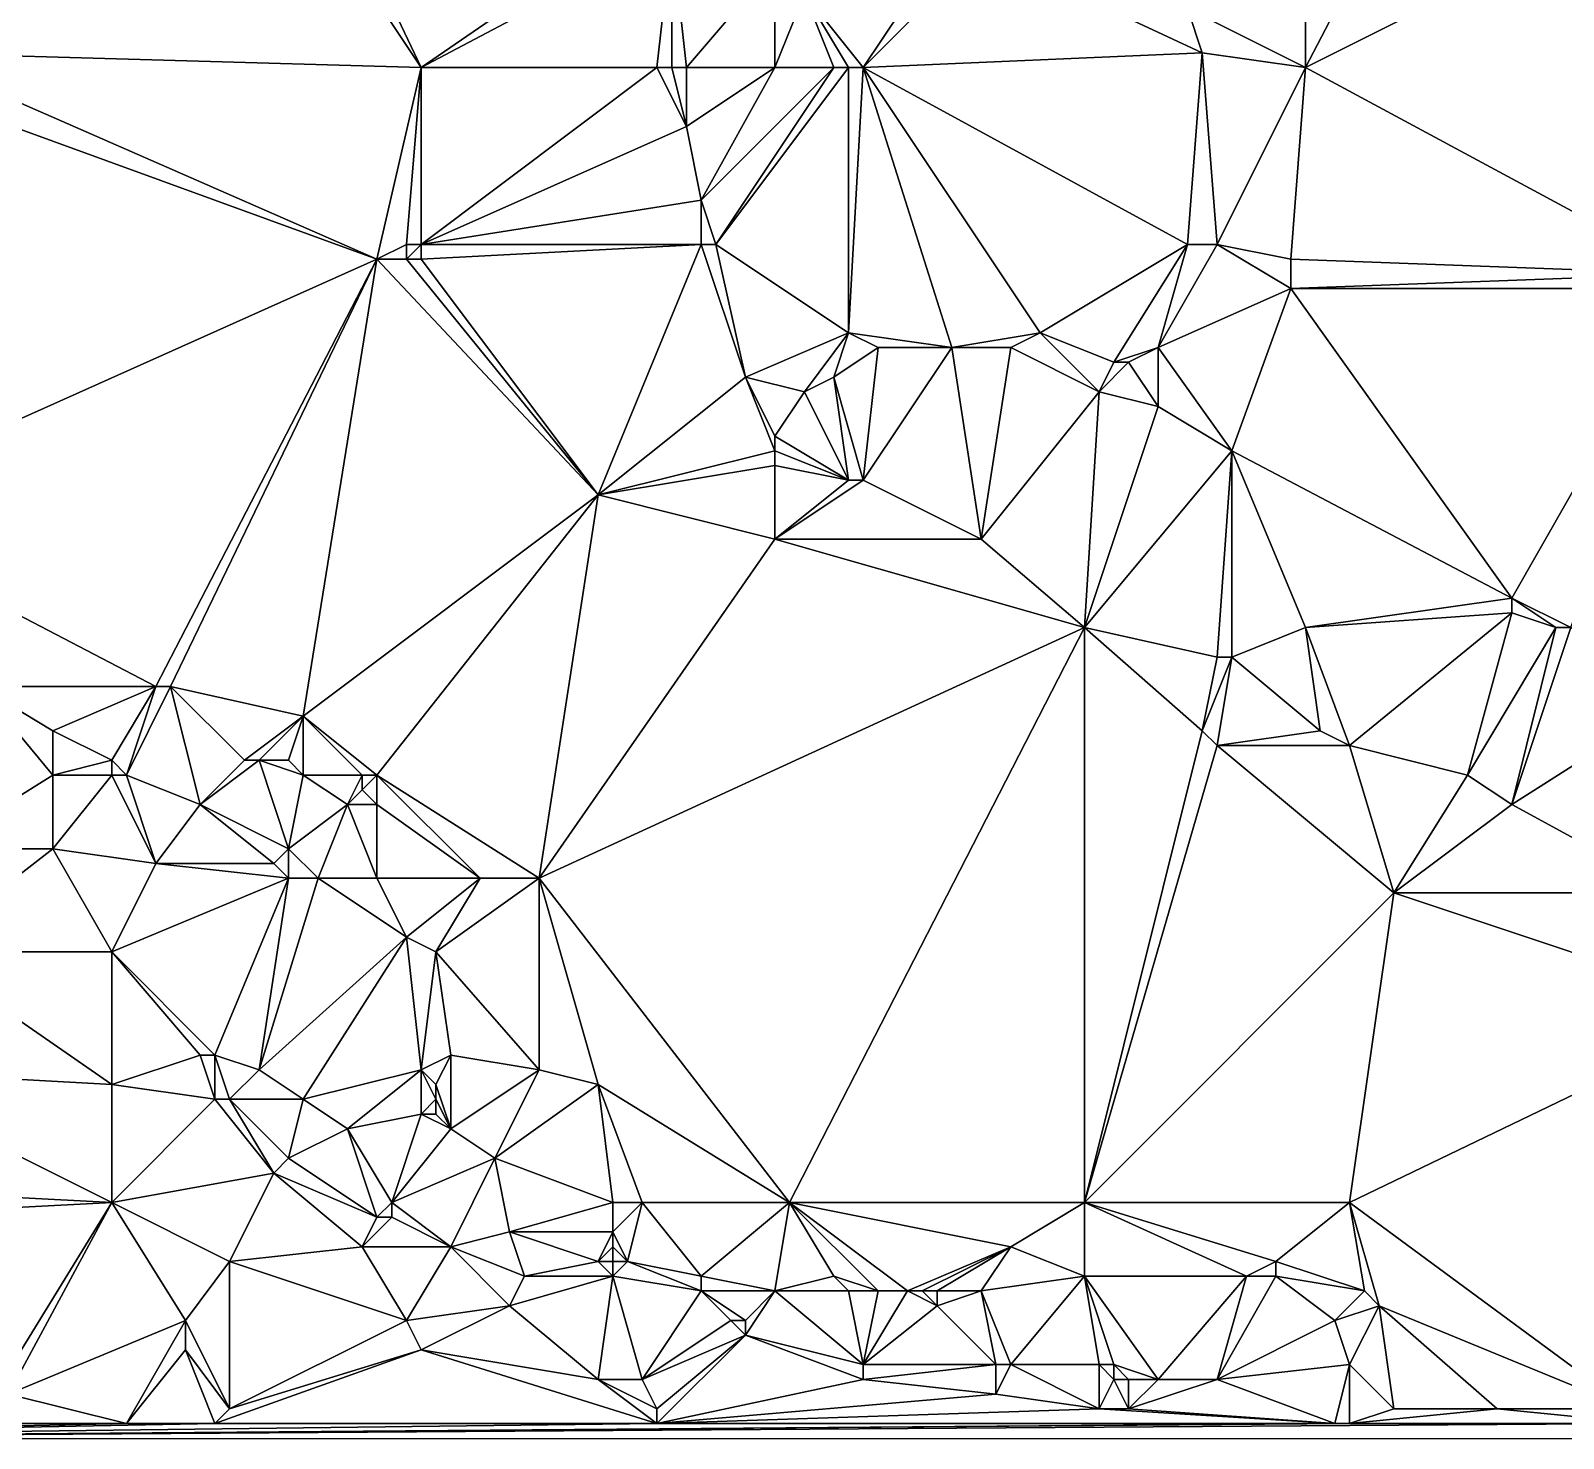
# Model space of a CAD drawing. Extents: x 2679276 to 2679656, y 1246784 to 1247152.
# Drawn here: x 2679402 to 2679454, y 1246784.2 to 1246832 of the extents above; entities that cross this region are included whole.
import ezdxf

# ---------------------------------------------------------------- set-up
doc = ezdxf.new("R2010")
doc.units = 0

msp = doc.modelspace()

# ---------------------------------------------------------------- linework, layer by layer
for points in [[(2679445.25, 1246840.75, 464.756), (2679445.25, 1246830.75, 467.109), (2679451.25, 1246842.25, 463.744)], [(2679445.25, 1246830.75, 467.109), (2679459.25, 1246837.75, 463.468), (2679451.25, 1246842.25, 463.744)], [(2679409.25, 1246839.75, 474.22), (2679415.25, 1246830.75, 475.995), (2679410.25, 1246841.25, 473.749)], [(2679415.25, 1246830.75, 475.995), (2679423.25, 1246836.25, 473.359), (2679410.25, 1246841.25, 473.749)], [(2679445.25, 1246840.75, 464.756), (2679441.25, 1246832.75, 467.611), (2679445.25, 1246830.75, 467.109)], [(2679415.25, 1246830.75, 475.995), (2679409.25, 1246839.75, 474.22), (2679397.75, 1246831.25, 477.407)], [(2679397.75, 1246835.25, 476.728), (2679397.75, 1246831.25, 477.407), (2679409.25, 1246839.75, 474.22)], [(2679459.25, 1246837.75, 463.468), (2679445.25, 1246830.75, 467.109), (2679458.25, 1246823.75, 467.324)], [(2679423.25, 1246836.25, 473.359), (2679415.25, 1246830.75, 475.995), (2679423.75, 1246835.25, 473.533)], [(2679423.25, 1246830.75, 474.686), (2679423.75, 1246835.25, 473.533), (2679415.25, 1246830.75, 475.995)], [(2679423.25, 1246830.75, 474.686), (2679423.75, 1246830.75, 474.561), (2679423.75, 1246835.25, 473.533)], [(2679424.25, 1246830.75, 474.433), (2679427.25, 1246834.25, 472.848), (2679423.75, 1246835.25, 473.533)], [(2679423.75, 1246830.75, 474.561), (2679424.25, 1246830.75, 474.433), (2679423.75, 1246835.25, 473.533)], [(2679430.25, 1246830.75, 472.295), (2679434.25, 1246834.75, 470.169), (2679432.25, 1246833.75, 471.104)], [(2679441.75, 1246831.25, 467.699), (2679434.25, 1246834.75, 470.169), (2679430.25, 1246830.75, 472.295)], [(2679441.25, 1246832.75, 467.611), (2679434.25, 1246834.75, 470.169), (2679441.75, 1246831.25, 467.699)], [(2679424.25, 1246830.75, 474.433), (2679427.25, 1246830.75, 473.535), (2679427.25, 1246834.25, 472.848)], [(2679427.25, 1246830.75, 473.535), (2679428.25, 1246833.25, 472.684), (2679427.25, 1246834.25, 472.848)], [(2679430.25, 1246830.75, 472.295), (2679432.25, 1246833.75, 471.104), (2679428.25, 1246833.25, 472.684)], [(2679429.25, 1246830.75, 472.736), (2679428.25, 1246833.25, 472.684), (2679427.25, 1246830.75, 473.535)], [(2679429.25, 1246830.75, 472.736), (2679429.75, 1246830.75, 472.515), (2679428.25, 1246833.25, 472.684)], [(2679429.75, 1246830.75, 472.515), (2679430.25, 1246830.75, 472.295), (2679428.25, 1246833.25, 472.684)], [(2679441.75, 1246831.25, 467.699), (2679445.25, 1246830.75, 467.109), (2679441.25, 1246832.75, 467.611)], [(2679397.25, 1246830.25, 477.528), (2679413.75, 1246824.25, 476.606), (2679397.75, 1246831.25, 477.407)], [(2679397.75, 1246831.25, 477.407), (2679413.75, 1246824.25, 476.606), (2679415.25, 1246830.75, 475.995)], [(2679441.25, 1246824.75, 468.952), (2679441.75, 1246831.25, 467.699), (2679430.25, 1246830.75, 472.295)], [(2679441.25, 1246824.75, 468.952), (2679442.25, 1246824.75, 468.786), (2679441.75, 1246831.25, 467.699)], [(2679445.25, 1246830.75, 467.109), (2679441.75, 1246831.25, 467.699), (2679442.25, 1246824.75, 468.786)], [(2679414.75, 1246824.75, 476.568), (2679415.25, 1246830.75, 475.995), (2679413.75, 1246824.25, 476.606)], [(2679415.25, 1246824.75, 476.536), (2679415.25, 1246830.75, 475.995), (2679414.75, 1246824.75, 476.568)], [(2679424.25, 1246828.75, 475.035), (2679423.25, 1246830.75, 474.686), (2679415.25, 1246824.75, 476.536)], [(2679415.25, 1246830.75, 475.995), (2679415.25, 1246824.75, 476.536), (2679423.25, 1246830.75, 474.686)], [(2679424.25, 1246828.75, 475.035), (2679423.75, 1246830.75, 474.561), (2679423.25, 1246830.75, 474.686)], [(2679424.25, 1246828.75, 475.035), (2679424.25, 1246830.75, 474.433), (2679423.75, 1246830.75, 474.561)], [(2679424.25, 1246830.75, 474.433), (2679424.25, 1246828.75, 475.035), (2679427.25, 1246830.75, 473.535)], [(2679424.25, 1246828.75, 475.035), (2679424.75, 1246826.25, 475.463), (2679427.25, 1246830.75, 473.535)], [(2679429.25, 1246830.75, 472.736), (2679427.25, 1246830.75, 473.535), (2679424.75, 1246826.25, 475.463)], [(2679424.75, 1246826.25, 475.463), (2679425.25, 1246824.75, 475.547), (2679429.25, 1246830.75, 472.736)], [(2679429.75, 1246830.75, 472.515), (2679429.25, 1246830.75, 472.736), (2679425.25, 1246824.75, 475.547)], [(2679425.25, 1246824.75, 475.547), (2679429.75, 1246821.75, 473.301), (2679429.75, 1246830.75, 472.515)], [(2679430.25, 1246830.75, 472.295), (2679429.75, 1246821.75, 473.301), (2679433.25, 1246821.25, 471.936)], [(2679429.75, 1246830.75, 472.515), (2679429.75, 1246821.75, 473.301), (2679430.25, 1246830.75, 472.295)], [(2679441.25, 1246824.75, 468.952), (2679430.25, 1246830.75, 472.295), (2679436.25, 1246821.75, 470.738)], [(2679430.25, 1246830.75, 472.295), (2679433.25, 1246821.25, 471.936), (2679436.25, 1246821.75, 470.738)], [(2679444.75, 1246824.25, 468.428), (2679445.25, 1246830.75, 467.109), (2679442.25, 1246824.75, 468.786)], [(2679444.75, 1246824.25, 468.428), (2679458.25, 1246823.75, 467.324), (2679445.25, 1246830.75, 467.109)], [(2679394.75, 1246815.75, 477.331), (2679413.75, 1246824.25, 476.606), (2679397.25, 1246830.25, 477.528)], [(2679424.75, 1246826.25, 475.463), (2679424.25, 1246828.75, 475.035), (2679415.25, 1246824.75, 476.536)], [(2679424.75, 1246824.75, 475.693), (2679424.75, 1246826.25, 475.463), (2679415.25, 1246824.75, 476.536)], [(2679424.75, 1246824.75, 475.693), (2679425.25, 1246824.75, 475.547), (2679424.75, 1246826.25, 475.463)], [(2679413.75, 1246824.25, 476.606), (2679414.75, 1246824.25, 476.576), (2679414.75, 1246824.75, 476.568)], [(2679415.25, 1246824.75, 476.536), (2679414.75, 1246824.25, 476.576), (2679415.25, 1246824.25, 476.547)], [(2679415.25, 1246824.75, 476.536), (2679414.75, 1246824.75, 476.568), (2679414.75, 1246824.25, 476.576)], [(2679415.25, 1246824.75, 476.536), (2679415.25, 1246824.25, 476.547), (2679424.75, 1246824.75, 475.693)], [(2679421.25, 1246816.25, 475.737), (2679424.75, 1246824.75, 475.693), (2679415.25, 1246824.25, 476.547)], [(2679421.25, 1246816.25, 475.737), (2679426.25, 1246820.25, 474.915), (2679424.75, 1246824.75, 475.693)], [(2679425.25, 1246824.75, 475.547), (2679424.75, 1246824.75, 475.693), (2679426.25, 1246820.25, 474.915)], [(2679425.25, 1246824.75, 475.547), (2679426.25, 1246820.25, 474.915), (2679429.75, 1246821.75, 473.301)], [(2679438.75, 1246820.75, 470.33), (2679441.25, 1246824.75, 468.952), (2679436.25, 1246821.75, 470.738)], [(2679441.25, 1246824.75, 468.952), (2679438.75, 1246820.75, 470.33), (2679440.25, 1246821.25, 469.87)], [(2679441.25, 1246824.75, 468.952), (2679440.25, 1246821.25, 469.87), (2679442.25, 1246824.75, 468.786)], [(2679440.25, 1246821.25, 469.87), (2679444.75, 1246823.25, 468.635), (2679442.25, 1246824.75, 468.786)], [(2679444.75, 1246824.25, 468.428), (2679442.25, 1246824.75, 468.786), (2679444.75, 1246823.25, 468.635)], [(2679394.75, 1246815.75, 477.331), (2679406.25, 1246809.75, 476.713), (2679413.75, 1246824.25, 476.606)], [(2679406.25, 1246809.75, 476.713), (2679406.75, 1246809.75, 476.616), (2679413.75, 1246824.25, 476.606)], [(2679406.75, 1246809.75, 476.616), (2679411.25, 1246808.75, 476.192), (2679413.75, 1246824.25, 476.606)], [(2679411.25, 1246808.75, 476.192), (2679421.25, 1246816.25, 475.737), (2679413.75, 1246824.25, 476.606)], [(2679413.75, 1246824.25, 476.606), (2679421.25, 1246816.25, 475.737), (2679414.75, 1246824.25, 476.576)], [(2679414.75, 1246824.25, 476.576), (2679421.25, 1246816.25, 475.737), (2679415.25, 1246824.25, 476.547)], [(2679444.75, 1246824.25, 468.428), (2679444.75, 1246823.25, 468.635), (2679458.25, 1246823.75, 467.324)], [(2679440.25, 1246821.25, 469.87), (2679442.75, 1246817.75, 470.542), (2679444.75, 1246823.25, 468.635)], [(2679452.25, 1246812.75, 470.672), (2679444.75, 1246823.25, 468.635), (2679442.75, 1246817.75, 470.542)], [(2679458.25, 1246823.25, 467.457), (2679458.25, 1246823.75, 467.324), (2679444.75, 1246823.25, 468.635)], [(2679444.75, 1246823.25, 468.635), (2679452.25, 1246812.75, 470.672), (2679458.25, 1246823.25, 467.457)], [(2679452.25, 1246812.75, 470.672), (2679454.25, 1246811.75, 470.667), (2679458.25, 1246823.25, 467.457)], [(2679426.25, 1246820.25, 474.915), (2679428.25, 1246819.75, 474.272), (2679429.75, 1246821.75, 473.301)], [(2679429.25, 1246820.25, 473.749), (2679429.75, 1246821.75, 473.301), (2679428.25, 1246819.75, 474.272)], [(2679429.25, 1246820.25, 473.749), (2679430.75, 1246821.25, 472.954), (2679429.75, 1246821.75, 473.301)], [(2679430.75, 1246821.25, 472.954), (2679433.25, 1246821.25, 471.936), (2679429.75, 1246821.75, 473.301)], [(2679435.25, 1246821.25, 471.179), (2679436.25, 1246821.75, 470.738), (2679433.25, 1246821.25, 471.936)], [(2679435.25, 1246821.25, 471.179), (2679438.25, 1246819.75, 470.767), (2679436.25, 1246821.75, 470.738)], [(2679438.75, 1246820.75, 470.33), (2679436.25, 1246821.75, 470.738), (2679438.25, 1246819.75, 470.767)], [(2679430.75, 1246821.25, 472.954), (2679429.25, 1246820.25, 473.749), (2679430.25, 1246816.75, 474.76)], [(2679434.25, 1246814.75, 474.453), (2679433.25, 1246821.25, 471.936), (2679430.25, 1246816.75, 474.76)], [(2679433.25, 1246821.25, 471.936), (2679430.75, 1246821.25, 472.954), (2679430.25, 1246816.75, 474.76)], [(2679435.25, 1246821.25, 471.179), (2679433.25, 1246821.25, 471.936), (2679434.25, 1246814.75, 474.453)], [(2679434.25, 1246814.75, 474.453), (2679438.25, 1246819.75, 470.767), (2679435.25, 1246821.25, 471.179)], [(2679439.25, 1246820.75, 470.214), (2679440.25, 1246821.25, 469.87), (2679438.75, 1246820.75, 470.33)], [(2679439.25, 1246820.75, 470.214), (2679440.25, 1246819.25, 470.463), (2679440.25, 1246821.25, 469.87)], [(2679442.75, 1246817.75, 470.542), (2679440.25, 1246821.25, 469.87), (2679440.25, 1246819.25, 470.463)], [(2679439.25, 1246820.75, 470.214), (2679438.25, 1246819.75, 470.767), (2679440.25, 1246819.25, 470.463)], [(2679438.75, 1246820.75, 470.33), (2679438.25, 1246819.75, 470.767), (2679439.25, 1246820.75, 470.214)], [(2679426.25, 1246820.25, 474.915), (2679421.25, 1246816.25, 475.737), (2679427.25, 1246817.75, 475.178)], [(2679426.25, 1246820.25, 474.915), (2679427.25, 1246818.25, 475.073), (2679428.25, 1246819.75, 474.272)], [(2679426.25, 1246820.25, 474.915), (2679427.25, 1246817.75, 475.178), (2679427.25, 1246818.25, 475.073)], [(2679429.25, 1246820.25, 473.749), (2679428.25, 1246819.75, 474.272), (2679429.75, 1246816.75, 474.883)], [(2679430.25, 1246816.75, 474.76), (2679429.25, 1246820.25, 473.749), (2679429.75, 1246816.75, 474.883)], [(2679427.25, 1246818.25, 475.073), (2679429.75, 1246816.75, 474.883), (2679428.25, 1246819.75, 474.272)], [(2679434.25, 1246814.75, 474.453), (2679437.75, 1246811.75, 474.508), (2679438.25, 1246819.75, 470.767)], [(2679438.25, 1246819.75, 470.767), (2679437.75, 1246811.75, 474.508), (2679440.25, 1246819.25, 470.463)], [(2679442.75, 1246817.75, 470.542), (2679440.25, 1246819.25, 470.463), (2679437.75, 1246811.75, 474.508)], [(2679427.25, 1246817.75, 475.178), (2679429.75, 1246816.75, 474.883), (2679427.25, 1246818.25, 475.073)], [(2679427.25, 1246817.25, 475.258), (2679427.25, 1246817.75, 475.178), (2679421.25, 1246816.25, 475.737)], [(2679427.25, 1246817.25, 475.258), (2679429.75, 1246816.75, 474.883), (2679427.25, 1246817.75, 475.178)], [(2679442.75, 1246817.75, 470.542), (2679437.75, 1246811.75, 474.508), (2679442.25, 1246810.75, 473.897)], [(2679442.25, 1246810.75, 473.897), (2679442.75, 1246810.75, 473.764), (2679442.75, 1246817.75, 470.542)], [(2679452.25, 1246812.75, 470.672), (2679442.75, 1246817.75, 470.542), (2679445.25, 1246811.75, 472.637)], [(2679442.75, 1246817.75, 470.542), (2679442.75, 1246810.75, 473.764), (2679445.25, 1246811.75, 472.637)], [(2679427.25, 1246814.75, 475.341), (2679427.25, 1246817.25, 475.258), (2679421.25, 1246816.25, 475.737)], [(2679427.25, 1246817.25, 475.258), (2679427.25, 1246814.75, 475.341), (2679429.75, 1246816.75, 474.883)], [(2679427.25, 1246814.75, 475.341), (2679430.25, 1246816.75, 474.76), (2679429.75, 1246816.75, 474.883)], [(2679434.25, 1246814.75, 474.453), (2679430.25, 1246816.75, 474.76), (2679427.25, 1246814.75, 475.341)], [(2679421.25, 1246816.25, 475.737), (2679411.25, 1246808.75, 476.192), (2679413.75, 1246806.75, 476.06)], [(2679421.25, 1246816.25, 475.737), (2679413.75, 1246806.75, 476.06), (2679419.25, 1246803.25, 475.627)], [(2679421.25, 1246816.25, 475.737), (2679419.25, 1246803.25, 475.627), (2679427.25, 1246814.75, 475.341)], [(2679394.75, 1246815.75, 477.331), (2679400.25, 1246809.75, 479.336), (2679406.25, 1246809.75, 476.713)], [(2679419.25, 1246803.25, 475.627), (2679437.75, 1246811.75, 474.508), (2679427.25, 1246814.75, 475.341)], [(2679434.25, 1246814.75, 474.453), (2679427.25, 1246814.75, 475.341), (2679437.75, 1246811.75, 474.508)], [(2679452.25, 1246812.75, 470.672), (2679445.25, 1246811.75, 472.637), (2679452.25, 1246812.25, 470.82)], [(2679454.25, 1246811.75, 470.667), (2679452.25, 1246812.75, 470.672), (2679453.75, 1246811.75, 470.737)], [(2679452.25, 1246812.25, 470.82), (2679453.75, 1246811.75, 470.737), (2679452.25, 1246812.75, 470.672)], [(2679452.25, 1246812.25, 470.82), (2679445.25, 1246811.75, 472.637), (2679446.75, 1246807.75, 473.913)], [(2679452.25, 1246812.25, 470.82), (2679446.75, 1246807.75, 473.913), (2679450.75, 1246806.75, 473.478)], [(2679452.25, 1246812.25, 470.82), (2679450.75, 1246806.75, 473.478), (2679453.75, 1246811.75, 470.737)], [(2679437.75, 1246811.75, 474.508), (2679419.25, 1246803.25, 475.627), (2679427.75, 1246792.25, 475.204)], [(2679427.75, 1246792.25, 475.204), (2679437.75, 1246792.25, 474.597), (2679437.75, 1246811.75, 474.508)], [(2679442.25, 1246810.75, 473.897), (2679437.75, 1246811.75, 474.508), (2679441.75, 1246808.25, 474.324)], [(2679437.75, 1246811.75, 474.508), (2679437.75, 1246792.25, 474.597), (2679441.75, 1246808.25, 474.324)], [(2679442.75, 1246810.75, 473.764), (2679445.75, 1246808.25, 473.966), (2679445.25, 1246811.75, 472.637)], [(2679445.75, 1246808.25, 473.966), (2679446.75, 1246807.75, 473.913), (2679445.25, 1246811.75, 472.637)], [(2679452.25, 1246805.75, 473.437), (2679453.75, 1246811.75, 470.737), (2679450.75, 1246806.75, 473.478)], [(2679453.75, 1246811.75, 470.737), (2679452.25, 1246805.75, 473.437), (2679454.25, 1246811.75, 470.667)], [(2679454.25, 1246811.75, 470.667), (2679452.25, 1246805.75, 473.437), (2679457.75, 1246809.25, 470.801)], [(2679442.25, 1246810.75, 473.897), (2679441.75, 1246808.25, 474.324), (2679442.75, 1246810.75, 473.764)], [(2679442.25, 1246807.75, 474.279), (2679442.75, 1246810.75, 473.764), (2679441.75, 1246808.25, 474.324)], [(2679445.75, 1246808.25, 473.966), (2679442.75, 1246810.75, 473.764), (2679442.25, 1246807.75, 474.279)], [(2679398.75, 1246804.25, 481.356), (2679402.75, 1246806.75, 479.921), (2679400.25, 1246809.75, 479.336)], [(2679402.75, 1246808.25, 479.554), (2679400.25, 1246809.75, 479.336), (2679402.75, 1246806.75, 479.921)], [(2679402.75, 1246808.25, 479.554), (2679406.25, 1246809.75, 476.713), (2679400.25, 1246809.75, 479.336)], [(2679406.25, 1246809.75, 476.713), (2679402.75, 1246808.25, 479.554), (2679404.75, 1246807.25, 479.273)], [(2679406.25, 1246809.75, 476.713), (2679404.75, 1246807.25, 479.273), (2679405.25, 1246806.75, 479.434)], [(2679405.25, 1246806.75, 479.434), (2679407.75, 1246805.75, 478.993), (2679406.75, 1246809.75, 476.616)], [(2679406.75, 1246809.75, 476.616), (2679406.25, 1246809.75, 476.713), (2679405.25, 1246806.75, 479.434)], [(2679406.75, 1246809.75, 476.616), (2679407.75, 1246805.75, 478.993), (2679409.25, 1246807.25, 476.947)], [(2679406.75, 1246809.75, 476.616), (2679409.25, 1246807.25, 476.947), (2679411.25, 1246808.75, 476.192)], [(2679457.75, 1246802.75, 473.118), (2679457.75, 1246809.25, 470.801), (2679452.25, 1246805.75, 473.437)], [(2679409.75, 1246807.25, 476.756), (2679411.25, 1246808.75, 476.192), (2679409.25, 1246807.25, 476.947)], [(2679411.25, 1246808.75, 476.192), (2679409.75, 1246807.25, 476.756), (2679410.75, 1246807.25, 476.504)], [(2679410.75, 1246807.25, 476.504), (2679411.25, 1246806.75, 476.651), (2679411.25, 1246808.75, 476.192)], [(2679413.25, 1246806.75, 476.132), (2679411.25, 1246808.75, 476.192), (2679411.25, 1246806.75, 476.651)], [(2679413.25, 1246806.75, 476.132), (2679413.75, 1246806.75, 476.06), (2679411.25, 1246808.75, 476.192)], [(2679402.75, 1246808.25, 479.554), (2679402.75, 1246806.75, 479.921), (2679404.75, 1246807.25, 479.273)], [(2679442.25, 1246807.75, 474.279), (2679441.75, 1246808.25, 474.324), (2679437.75, 1246792.25, 474.597)], [(2679445.75, 1246808.25, 473.966), (2679442.25, 1246807.75, 474.279), (2679446.75, 1246807.75, 473.913)], [(2679437.75, 1246792.25, 474.597), (2679448.25, 1246802.75, 473.787), (2679442.25, 1246807.75, 474.279)], [(2679448.25, 1246802.75, 473.787), (2679446.75, 1246807.75, 473.913), (2679442.25, 1246807.75, 474.279)], [(2679446.75, 1246807.75, 473.913), (2679448.25, 1246802.75, 473.787), (2679450.75, 1246806.75, 473.478)], [(2679404.75, 1246806.75, 479.56), (2679404.75, 1246807.25, 479.273), (2679402.75, 1246806.75, 479.921)], [(2679404.75, 1246806.75, 479.56), (2679405.25, 1246806.75, 479.434), (2679404.75, 1246807.25, 479.273)], [(2679407.75, 1246805.75, 478.993), (2679409.75, 1246807.25, 476.756), (2679409.25, 1246807.25, 476.947)], [(2679407.75, 1246805.75, 478.993), (2679410.75, 1246804.25, 478.827), (2679409.75, 1246807.25, 476.756)], [(2679410.75, 1246804.25, 478.827), (2679411.25, 1246806.75, 476.651), (2679409.75, 1246807.25, 476.756)], [(2679410.75, 1246807.25, 476.504), (2679409.75, 1246807.25, 476.756), (2679411.25, 1246806.75, 476.651)], [(2679398.75, 1246804.25, 481.356), (2679402.75, 1246804.25, 480.445), (2679402.75, 1246806.75, 479.921)], [(2679402.75, 1246804.25, 480.445), (2679406.25, 1246803.75, 479.934), (2679404.75, 1246806.75, 479.56)], [(2679402.75, 1246804.25, 480.445), (2679404.75, 1246806.75, 479.56), (2679402.75, 1246806.75, 479.921)], [(2679405.25, 1246806.75, 479.434), (2679404.75, 1246806.75, 479.56), (2679406.25, 1246803.75, 479.934)], [(2679407.75, 1246805.75, 478.993), (2679405.25, 1246806.75, 479.434), (2679406.25, 1246803.75, 479.934)], [(2679410.75, 1246804.25, 478.827), (2679412.75, 1246805.75, 476.559), (2679411.25, 1246806.75, 476.651)], [(2679411.25, 1246806.75, 476.651), (2679412.75, 1246805.75, 476.559), (2679413.25, 1246806.75, 476.132)], [(2679413.25, 1246806.25, 476.21), (2679413.25, 1246806.75, 476.132), (2679412.75, 1246805.75, 476.559)], [(2679413.25, 1246806.25, 476.21), (2679413.75, 1246806.75, 476.06), (2679413.25, 1246806.75, 476.132)], [(2679413.25, 1246806.25, 476.21), (2679413.75, 1246805.75, 476.19), (2679413.75, 1246806.75, 476.06)], [(2679417.25, 1246803.25, 475.874), (2679413.75, 1246806.75, 476.06), (2679413.75, 1246805.75, 476.19)], [(2679417.25, 1246803.25, 475.874), (2679419.25, 1246803.25, 475.627), (2679413.75, 1246806.75, 476.06)], [(2679452.25, 1246805.75, 473.437), (2679450.75, 1246806.75, 473.478), (2679448.25, 1246802.75, 473.787)], [(2679413.25, 1246806.25, 476.21), (2679412.75, 1246805.75, 476.559), (2679413.75, 1246805.75, 476.19)], [(2679407.75, 1246805.75, 478.993), (2679406.25, 1246803.75, 479.934), (2679410.25, 1246803.75, 479.214)], [(2679410.75, 1246804.25, 478.827), (2679407.75, 1246805.75, 478.993), (2679410.25, 1246803.75, 479.214)], [(2679410.75, 1246804.25, 478.827), (2679411.75, 1246803.25, 478.899), (2679412.75, 1246805.75, 476.559)], [(2679411.75, 1246803.25, 478.899), (2679413.75, 1246803.25, 477.555), (2679412.75, 1246805.75, 476.559)], [(2679413.75, 1246805.75, 476.19), (2679412.75, 1246805.75, 476.559), (2679413.75, 1246803.25, 477.555)], [(2679413.75, 1246805.75, 476.19), (2679413.75, 1246803.25, 477.555), (2679417.25, 1246803.25, 475.874)], [(2679448.25, 1246802.75, 473.787), (2679457.75, 1246802.75, 473.118), (2679452.25, 1246805.75, 473.437)], [(2679404.75, 1246800.75, 481.463), (2679402.75, 1246804.25, 480.445), (2679398.25, 1246800.75, 481.748)], [(2679398.75, 1246804.25, 481.356), (2679398.25, 1246800.75, 481.748), (2679402.75, 1246804.25, 480.445)], [(2679402.75, 1246804.25, 480.445), (2679404.75, 1246800.75, 481.463), (2679406.25, 1246803.75, 479.934)], [(2679410.25, 1246803.75, 479.214), (2679410.75, 1246803.25, 479.224), (2679410.75, 1246804.25, 478.827)], [(2679411.75, 1246803.25, 478.899), (2679410.75, 1246804.25, 478.827), (2679410.75, 1246803.25, 479.224)], [(2679404.75, 1246800.75, 481.463), (2679410.75, 1246803.25, 479.224), (2679406.25, 1246803.75, 479.934)], [(2679410.25, 1246803.75, 479.214), (2679406.25, 1246803.75, 479.934), (2679410.75, 1246803.25, 479.224)], [(2679410.75, 1246803.25, 479.224), (2679404.75, 1246800.75, 481.463), (2679408.25, 1246797.25, 481.39)], [(2679409.75, 1246796.75, 481.085), (2679410.75, 1246803.25, 479.224), (2679408.25, 1246797.25, 481.39)], [(2679411.75, 1246803.25, 478.899), (2679409.75, 1246796.75, 481.085), (2679414.75, 1246801.25, 476.888)], [(2679411.75, 1246803.25, 478.899), (2679410.75, 1246803.25, 479.224), (2679409.75, 1246796.75, 481.085)], [(2679411.75, 1246803.25, 478.899), (2679414.75, 1246801.25, 476.888), (2679413.75, 1246803.25, 477.555)], [(2679413.75, 1246803.25, 477.555), (2679414.75, 1246801.25, 476.888), (2679417.25, 1246803.25, 475.874)], [(2679415.75, 1246800.75, 476.402), (2679417.25, 1246803.25, 475.874), (2679414.75, 1246801.25, 476.888)], [(2679415.75, 1246800.75, 476.402), (2679419.25, 1246796.75, 475.981), (2679419.25, 1246803.25, 475.627)], [(2679417.25, 1246803.25, 475.874), (2679415.75, 1246800.75, 476.402), (2679419.25, 1246803.25, 475.627)], [(2679421.25, 1246796.25, 475.66), (2679419.25, 1246803.25, 475.627), (2679419.25, 1246796.75, 475.981)], [(2679421.25, 1246796.25, 475.66), (2679427.75, 1246792.25, 475.204), (2679419.25, 1246803.25, 475.627)], [(2679446.75, 1246792.25, 473.955), (2679448.25, 1246802.75, 473.787), (2679437.75, 1246792.25, 474.597)], [(2679446.75, 1246792.25, 473.955), (2679460.25, 1246798.75, 472.913), (2679448.25, 1246802.75, 473.787)], [(2679457.75, 1246802.75, 473.118), (2679448.25, 1246802.75, 473.787), (2679460.25, 1246798.75, 472.913)], [(2679409.75, 1246796.75, 481.085), (2679411.25, 1246795.75, 480.283), (2679414.75, 1246801.25, 476.888)], [(2679415.25, 1246796.75, 476.99), (2679414.75, 1246801.25, 476.888), (2679411.25, 1246795.75, 480.283)], [(2679415.75, 1246800.75, 476.402), (2679414.75, 1246801.25, 476.888), (2679415.25, 1246796.75, 476.99)], [(2679404.75, 1246796.25, 481.722), (2679398.25, 1246800.75, 481.748), (2679395.75, 1246796.75, 481.879)], [(2679404.75, 1246796.25, 481.722), (2679404.75, 1246800.75, 481.463), (2679398.25, 1246800.75, 481.748)], [(2679407.75, 1246797.25, 481.47), (2679408.25, 1246797.25, 481.39), (2679404.75, 1246800.75, 481.463)], [(2679404.75, 1246800.75, 481.463), (2679404.75, 1246796.25, 481.722), (2679407.75, 1246797.25, 481.47)], [(2679415.75, 1246800.75, 476.402), (2679415.25, 1246796.75, 476.99), (2679416.25, 1246797.25, 476.521)], [(2679415.75, 1246800.75, 476.402), (2679416.25, 1246797.25, 476.521), (2679419.25, 1246796.75, 475.981)], [(2679456.25, 1246785.25, 473.418), (2679460.25, 1246798.75, 472.913), (2679446.75, 1246792.25, 473.955)], [(2679408.25, 1246795.75, 481.531), (2679407.75, 1246797.25, 481.47), (2679404.75, 1246796.25, 481.722)], [(2679407.75, 1246797.25, 481.47), (2679408.25, 1246795.75, 481.531), (2679408.25, 1246797.25, 481.39)], [(2679408.75, 1246795.75, 481.418), (2679408.25, 1246797.25, 481.39), (2679408.25, 1246795.75, 481.531)], [(2679409.75, 1246796.75, 481.085), (2679408.25, 1246797.25, 481.39), (2679408.75, 1246795.75, 481.418)], [(2679415.75, 1246796.25, 476.756), (2679416.25, 1246797.25, 476.521), (2679415.25, 1246796.75, 476.99)], [(2679415.75, 1246796.25, 476.756), (2679416.25, 1246794.75, 476.938), (2679416.25, 1246797.25, 476.521)], [(2679416.25, 1246797.25, 476.521), (2679416.25, 1246794.75, 476.938), (2679419.25, 1246796.75, 475.981)], [(2679404.75, 1246792.25, 481.848), (2679395.75, 1246796.75, 481.879), (2679395.25, 1246792.75, 482.438)], [(2679404.75, 1246796.25, 481.722), (2679395.75, 1246796.75, 481.879), (2679404.75, 1246792.25, 481.848)], [(2679409.75, 1246796.75, 481.085), (2679408.75, 1246795.75, 481.418), (2679411.25, 1246795.75, 480.283)], [(2679412.75, 1246794.75, 479.303), (2679415.25, 1246796.75, 476.99), (2679411.25, 1246795.75, 480.283)], [(2679415.25, 1246795.25, 477.144), (2679415.25, 1246796.75, 476.99), (2679412.75, 1246794.75, 479.303)], [(2679415.25, 1246796.75, 476.99), (2679415.75, 1246795.75, 476.805), (2679415.75, 1246796.25, 476.756)], [(2679415.25, 1246796.75, 476.99), (2679415.25, 1246795.25, 477.144), (2679415.75, 1246795.75, 476.805)], [(2679417.75, 1246793.75, 477.081), (2679419.25, 1246796.75, 475.981), (2679416.25, 1246794.75, 476.938)], [(2679421.25, 1246796.25, 475.66), (2679419.25, 1246796.75, 475.981), (2679417.75, 1246793.75, 477.081)], [(2679404.75, 1246796.25, 481.722), (2679404.75, 1246792.25, 481.848), (2679408.25, 1246795.75, 481.531)], [(2679415.75, 1246795.75, 476.805), (2679416.25, 1246794.75, 476.938), (2679415.75, 1246796.25, 476.756)], [(2679421.75, 1246792.25, 477.613), (2679421.25, 1246796.25, 475.66), (2679417.75, 1246793.75, 477.081)], [(2679427.75, 1246792.25, 475.204), (2679421.25, 1246796.25, 475.66), (2679422.75, 1246792.25, 477.36)], [(2679421.25, 1246796.25, 475.66), (2679421.75, 1246792.25, 477.613), (2679422.75, 1246792.25, 477.36)], [(2679404.75, 1246792.25, 481.848), (2679410.25, 1246793.25, 480.971), (2679408.25, 1246795.75, 481.531)], [(2679408.75, 1246795.75, 481.418), (2679408.25, 1246795.75, 481.531), (2679410.25, 1246793.25, 480.971)], [(2679410.25, 1246793.25, 480.971), (2679410.75, 1246793.75, 480.742), (2679408.75, 1246795.75, 481.418)], [(2679411.25, 1246795.75, 480.283), (2679408.75, 1246795.75, 481.418), (2679410.75, 1246793.75, 480.742)], [(2679412.75, 1246794.75, 479.303), (2679411.25, 1246795.75, 480.283), (2679410.75, 1246793.75, 480.742)], [(2679415.75, 1246795.25, 476.917), (2679415.75, 1246795.75, 476.805), (2679415.25, 1246795.25, 477.144)], [(2679415.75, 1246795.25, 476.917), (2679416.25, 1246794.75, 476.938), (2679415.75, 1246795.75, 476.805)], [(2679415.25, 1246795.25, 477.144), (2679412.75, 1246794.75, 479.303), (2679414.25, 1246792.25, 480.195)], [(2679416.25, 1246794.75, 476.938), (2679415.25, 1246795.25, 477.144), (2679414.25, 1246792.25, 480.195)], [(2679415.75, 1246795.25, 476.917), (2679415.25, 1246795.25, 477.144), (2679416.25, 1246794.75, 476.938)], [(2679410.75, 1246793.75, 480.742), (2679413.75, 1246791.75, 480.719), (2679412.75, 1246794.75, 479.303)], [(2679414.25, 1246792.25, 480.195), (2679412.75, 1246794.75, 479.303), (2679413.75, 1246791.75, 480.719)], [(2679416.25, 1246794.75, 476.938), (2679414.25, 1246792.25, 480.195), (2679417.75, 1246793.75, 477.081)], [(2679410.75, 1246793.75, 480.742), (2679410.25, 1246793.25, 480.971), (2679413.75, 1246791.75, 480.719)], [(2679416.25, 1246790.75, 480.447), (2679417.75, 1246793.75, 477.081), (2679414.25, 1246792.25, 480.195)], [(2679417.75, 1246793.75, 477.081), (2679416.25, 1246790.75, 480.447), (2679418.25, 1246791.25, 479.043)], [(2679417.75, 1246793.75, 477.081), (2679418.25, 1246791.25, 479.043), (2679421.75, 1246792.25, 477.613)], [(2679410.25, 1246793.25, 480.971), (2679404.75, 1246792.25, 481.848), (2679408.75, 1246790.25, 481.36)], [(2679413.25, 1246790.75, 481.143), (2679410.25, 1246793.25, 480.971), (2679408.75, 1246790.25, 481.36)], [(2679413.25, 1246790.75, 481.143), (2679413.75, 1246791.75, 480.719), (2679410.25, 1246793.25, 480.971)], [(2679395.25, 1246792.75, 482.438), (2679395.25, 1246791.75, 482.807), (2679404.75, 1246792.25, 481.848)], [(2679400.75, 1246785.75, 484.435), (2679404.75, 1246792.25, 481.848), (2679395.25, 1246791.75, 482.807)], [(2679401.25, 1246785.75, 484.308), (2679404.75, 1246792.25, 481.848), (2679400.75, 1246785.75, 484.435)], [(2679404.75, 1246792.25, 481.848), (2679401.25, 1246785.75, 484.308), (2679407.25, 1246788.25, 481.645)], [(2679407.25, 1246788.25, 481.645), (2679408.75, 1246790.25, 481.36), (2679404.75, 1246792.25, 481.848)], [(2679414.25, 1246792.25, 480.195), (2679413.75, 1246791.75, 480.719), (2679414.25, 1246791.75, 480.559)], [(2679416.25, 1246790.75, 480.447), (2679414.25, 1246792.25, 480.195), (2679414.25, 1246791.75, 480.559)], [(2679421.75, 1246792.25, 477.613), (2679418.25, 1246791.25, 479.043), (2679421.75, 1246791.25, 478.332)], [(2679422.75, 1246792.25, 477.36), (2679421.75, 1246791.25, 478.332), (2679422.25, 1246790.25, 478.643)], [(2679422.75, 1246792.25, 477.36), (2679421.75, 1246792.25, 477.613), (2679421.75, 1246791.25, 478.332)], [(2679424.75, 1246789.75, 478.188), (2679422.75, 1246792.25, 477.36), (2679422.25, 1246790.25, 478.643)], [(2679427.75, 1246792.25, 475.204), (2679422.75, 1246792.25, 477.36), (2679424.75, 1246789.75, 478.188)], [(2679427.75, 1246792.25, 475.204), (2679424.75, 1246789.75, 478.188), (2679427.25, 1246789.25, 477.507)], [(2679427.75, 1246792.25, 475.204), (2679427.25, 1246789.25, 477.507), (2679429.25, 1246789.75, 475.938)], [(2679427.75, 1246792.25, 475.204), (2679431.75, 1246789.25, 475.216), (2679435.25, 1246790.75, 474.68)], [(2679430.75, 1246789.25, 475.525), (2679427.75, 1246792.25, 475.204), (2679429.25, 1246789.75, 475.938)], [(2679427.75, 1246792.25, 475.204), (2679430.75, 1246789.25, 475.525), (2679431.75, 1246789.25, 475.216)], [(2679437.75, 1246792.25, 474.597), (2679427.75, 1246792.25, 475.204), (2679435.25, 1246790.75, 474.68)], [(2679437.75, 1246792.25, 474.597), (2679435.25, 1246790.75, 474.68), (2679437.75, 1246789.75, 475.22)], [(2679443.25, 1246789.75, 474.784), (2679444.25, 1246790.25, 474.468), (2679437.75, 1246792.25, 474.597)], [(2679446.75, 1246792.25, 473.955), (2679437.75, 1246792.25, 474.597), (2679444.25, 1246790.25, 474.468)], [(2679437.75, 1246792.25, 474.597), (2679437.75, 1246789.75, 475.22), (2679443.25, 1246789.75, 474.784)], [(2679447.25, 1246789.25, 474.14), (2679446.75, 1246792.25, 473.955), (2679444.25, 1246790.25, 474.468)], [(2679447.75, 1246788.75, 474.206), (2679446.75, 1246792.25, 473.955), (2679447.25, 1246789.25, 474.14)], [(2679456.25, 1246785.25, 473.418), (2679446.75, 1246792.25, 473.955), (2679447.75, 1246788.75, 474.206)], [(2679413.25, 1246790.75, 481.143), (2679414.25, 1246791.75, 480.559), (2679413.75, 1246791.75, 480.719)], [(2679413.25, 1246790.75, 481.143), (2679416.25, 1246790.75, 480.447), (2679414.25, 1246791.75, 480.559)], [(2679416.25, 1246790.75, 480.447), (2679418.75, 1246789.75, 479.081), (2679418.25, 1246791.25, 479.043)], [(2679418.75, 1246789.75, 479.081), (2679421.25, 1246790.25, 478.704), (2679418.25, 1246791.25, 479.043)], [(2679418.25, 1246791.25, 479.043), (2679421.25, 1246790.25, 478.704), (2679421.75, 1246791.25, 478.332)], [(2679421.75, 1246790.75, 478.559), (2679421.75, 1246791.25, 478.332), (2679421.25, 1246790.25, 478.704)], [(2679421.75, 1246790.75, 478.559), (2679422.25, 1246790.25, 478.643), (2679421.75, 1246791.25, 478.332)], [(2679413.25, 1246790.75, 481.143), (2679408.75, 1246790.25, 481.36), (2679414.75, 1246788.25, 480.937)], [(2679416.25, 1246790.75, 480.447), (2679413.25, 1246790.75, 481.143), (2679414.75, 1246788.25, 480.937)], [(2679416.25, 1246790.75, 480.447), (2679414.75, 1246788.25, 480.937), (2679418.25, 1246788.75, 479.277)], [(2679418.75, 1246789.75, 479.081), (2679416.25, 1246790.75, 480.447), (2679418.25, 1246788.75, 479.277)], [(2679421.75, 1246790.25, 478.683), (2679421.75, 1246790.75, 478.559), (2679421.25, 1246790.25, 478.704)], [(2679422.25, 1246790.25, 478.643), (2679421.75, 1246790.75, 478.559), (2679421.75, 1246790.25, 478.683)], [(2679432.25, 1246789.25, 475.12), (2679435.25, 1246790.75, 474.68), (2679431.75, 1246789.25, 475.216)], [(2679435.25, 1246790.75, 474.68), (2679432.25, 1246789.25, 475.12), (2679432.75, 1246789.25, 475.045)], [(2679434.25, 1246789.25, 474.879), (2679435.25, 1246790.75, 474.68), (2679432.75, 1246789.25, 475.045)], [(2679435.25, 1246790.75, 474.68), (2679434.25, 1246789.25, 474.879), (2679437.75, 1246789.75, 475.22)], [(2679407.25, 1246788.25, 481.645), (2679408.75, 1246785.25, 481.618), (2679408.75, 1246790.25, 481.36)], [(2679408.75, 1246785.25, 481.618), (2679414.75, 1246788.25, 480.937), (2679408.75, 1246790.25, 481.36)], [(2679418.75, 1246789.75, 479.081), (2679421.75, 1246789.75, 478.734), (2679421.25, 1246790.25, 478.704)], [(2679421.75, 1246790.25, 478.683), (2679421.25, 1246790.25, 478.704), (2679421.75, 1246789.75, 478.734)], [(2679422.25, 1246790.25, 478.643), (2679421.75, 1246789.75, 478.734), (2679424.75, 1246789.25, 478.386)], [(2679422.25, 1246790.25, 478.643), (2679421.75, 1246790.25, 478.683), (2679421.75, 1246789.75, 478.734)], [(2679424.75, 1246789.25, 478.386), (2679424.75, 1246789.75, 478.188), (2679422.25, 1246790.25, 478.643)], [(2679444.25, 1246790.25, 474.468), (2679443.25, 1246789.75, 474.784), (2679444.25, 1246789.75, 474.624)], [(2679444.25, 1246790.25, 474.468), (2679444.25, 1246789.75, 474.624), (2679447.25, 1246789.25, 474.14)], [(2679421.25, 1246786.25, 479.068), (2679421.75, 1246789.75, 478.734), (2679418.25, 1246788.75, 479.277)], [(2679418.75, 1246789.75, 479.081), (2679418.25, 1246788.75, 479.277), (2679421.75, 1246789.75, 478.734)], [(2679421.25, 1246786.25, 479.068), (2679422.75, 1246786.25, 478.81), (2679421.75, 1246789.75, 478.734)], [(2679422.75, 1246786.25, 478.81), (2679424.75, 1246789.25, 478.386), (2679421.75, 1246789.75, 478.734)], [(2679424.75, 1246789.25, 478.386), (2679427.25, 1246789.25, 477.507), (2679424.75, 1246789.75, 478.188)], [(2679429.25, 1246789.75, 475.938), (2679427.25, 1246789.25, 477.507), (2679429.75, 1246789.25, 476.017)], [(2679430.75, 1246789.25, 475.525), (2679429.25, 1246789.75, 475.938), (2679429.75, 1246789.25, 476.017)], [(2679435.25, 1246786.75, 476.297), (2679437.75, 1246789.75, 475.22), (2679434.25, 1246789.25, 474.879)], [(2679438.25, 1246786.75, 477.078), (2679437.75, 1246789.75, 475.22), (2679435.25, 1246786.75, 476.297)], [(2679438.75, 1246786.75, 477.014), (2679440.25, 1246786.25, 476.873), (2679437.75, 1246789.75, 475.22)], [(2679438.25, 1246786.75, 477.078), (2679438.75, 1246786.75, 477.014), (2679437.75, 1246789.75, 475.22)], [(2679443.25, 1246789.75, 474.784), (2679437.75, 1246789.75, 475.22), (2679440.25, 1246786.25, 476.873)], [(2679442.25, 1246786.25, 476.331), (2679443.25, 1246789.75, 474.784), (2679440.25, 1246786.25, 476.873)], [(2679446.25, 1246788.25, 474.743), (2679444.25, 1246789.75, 474.624), (2679442.25, 1246786.25, 476.331)], [(2679443.25, 1246789.75, 474.784), (2679442.25, 1246786.25, 476.331), (2679444.25, 1246789.75, 474.624)], [(2679446.25, 1246788.25, 474.743), (2679447.25, 1246789.25, 474.14), (2679444.25, 1246789.75, 474.624)], [(2679424.75, 1246789.25, 478.386), (2679422.75, 1246786.25, 478.81), (2679425.75, 1246788.25, 478.488)], [(2679426.25, 1246788.25, 478.416), (2679424.75, 1246789.25, 478.386), (2679425.75, 1246788.25, 478.488)], [(2679427.25, 1246789.25, 477.507), (2679424.75, 1246789.25, 478.386), (2679426.25, 1246788.25, 478.416)], [(2679426.25, 1246788.25, 478.416), (2679426.25, 1246787.75, 478.499), (2679427.25, 1246789.25, 477.507)], [(2679430.25, 1246786.75, 478.048), (2679427.25, 1246789.25, 477.507), (2679426.25, 1246787.75, 478.499)], [(2679430.25, 1246786.75, 478.048), (2679429.75, 1246789.25, 476.017), (2679427.25, 1246789.25, 477.507)], [(2679430.25, 1246786.75, 478.048), (2679430.75, 1246789.25, 475.525), (2679429.75, 1246789.25, 476.017)], [(2679432.75, 1246788.75, 475.327), (2679431.75, 1246789.25, 475.216), (2679430.25, 1246786.75, 478.048)], [(2679430.75, 1246789.25, 475.525), (2679430.25, 1246786.75, 478.048), (2679431.75, 1246789.25, 475.216)], [(2679432.75, 1246788.75, 475.327), (2679432.25, 1246789.25, 475.12), (2679431.75, 1246789.25, 475.216)], [(2679432.25, 1246789.25, 475.12), (2679432.75, 1246788.75, 475.327), (2679432.75, 1246789.25, 475.045)], [(2679432.75, 1246788.75, 475.327), (2679434.25, 1246789.25, 474.879), (2679432.75, 1246789.25, 475.045)], [(2679432.75, 1246788.75, 475.327), (2679434.75, 1246786.75, 476.262), (2679434.25, 1246789.25, 474.879)], [(2679434.75, 1246786.75, 476.262), (2679435.25, 1246786.75, 476.297), (2679434.25, 1246789.25, 474.879)], [(2679446.25, 1246788.25, 474.743), (2679447.75, 1246788.75, 474.206), (2679447.25, 1246789.25, 474.14)], [(2679415.25, 1246787.25, 480.676), (2679418.25, 1246788.75, 479.277), (2679414.75, 1246788.25, 480.937)], [(2679415.25, 1246787.25, 480.676), (2679421.25, 1246786.25, 479.068), (2679418.25, 1246788.75, 479.277)], [(2679430.25, 1246786.75, 478.048), (2679434.75, 1246786.75, 476.262), (2679432.75, 1246788.75, 475.327)], [(2679446.25, 1246788.25, 474.743), (2679446.75, 1246786.75, 475.343), (2679447.75, 1246788.75, 474.206)], [(2679448.25, 1246785.25, 475.713), (2679447.75, 1246788.75, 474.206), (2679446.75, 1246786.75, 475.343)], [(2679447.75, 1246788.75, 474.206), (2679448.25, 1246785.25, 475.713), (2679451.75, 1246785.25, 474.557)], [(2679456.25, 1246785.25, 473.418), (2679447.75, 1246788.75, 474.206), (2679451.75, 1246785.25, 474.557)], [(2679401.25, 1246785.75, 484.308), (2679405.25, 1246784.75, 482.918), (2679407.25, 1246788.25, 481.645)], [(2679407.25, 1246787.25, 481.691), (2679407.25, 1246788.25, 481.645), (2679405.25, 1246784.75, 482.918)], [(2679407.25, 1246787.25, 481.691), (2679408.75, 1246785.25, 481.618), (2679407.25, 1246788.25, 481.645)], [(2679415.25, 1246787.25, 480.676), (2679414.75, 1246788.25, 480.937), (2679408.75, 1246785.25, 481.618)], [(2679425.75, 1246788.25, 478.488), (2679422.75, 1246786.25, 478.81), (2679426.25, 1246787.75, 478.499)], [(2679426.25, 1246788.25, 478.416), (2679425.75, 1246788.25, 478.488), (2679426.25, 1246787.75, 478.499)], [(2679442.25, 1246786.25, 476.331), (2679446.75, 1246786.75, 475.343), (2679446.25, 1246788.25, 474.743)], [(2679423.25, 1246785.25, 478.895), (2679426.25, 1246787.75, 478.499), (2679422.75, 1246786.25, 478.81)], [(2679423.25, 1246784.75, 478.979), (2679430.25, 1246786.25, 478.259), (2679426.25, 1246787.75, 478.499)], [(2679423.25, 1246784.75, 478.979), (2679426.25, 1246787.75, 478.499), (2679423.25, 1246785.25, 478.895)], [(2679430.25, 1246786.25, 478.259), (2679430.25, 1246786.75, 478.048), (2679426.25, 1246787.75, 478.499)], [(2679408.25, 1246784.75, 481.753), (2679407.25, 1246787.25, 481.691), (2679405.25, 1246784.75, 482.918)], [(2679408.25, 1246784.75, 481.753), (2679408.75, 1246785.25, 481.618), (2679407.25, 1246787.25, 481.691)], [(2679408.25, 1246784.75, 481.753), (2679423.25, 1246784.75, 478.979), (2679415.25, 1246787.25, 480.676)], [(2679408.75, 1246785.25, 481.618), (2679408.25, 1246784.75, 481.753), (2679415.25, 1246787.25, 480.676)], [(2679421.25, 1246786.25, 479.068), (2679415.25, 1246787.25, 480.676), (2679423.25, 1246784.75, 478.979)], [(2679430.25, 1246786.75, 478.048), (2679430.25, 1246786.25, 478.259), (2679434.75, 1246786.75, 476.262)], [(2679434.75, 1246785.75, 477.172), (2679434.75, 1246786.75, 476.262), (2679430.25, 1246786.25, 478.259)], [(2679434.75, 1246786.75, 476.262), (2679434.75, 1246785.75, 477.172), (2679435.25, 1246786.75, 476.297)], [(2679438.25, 1246785.25, 477.634), (2679435.25, 1246786.75, 476.297), (2679434.75, 1246785.75, 477.172)], [(2679435.25, 1246786.75, 476.297), (2679438.25, 1246785.25, 477.634), (2679438.25, 1246786.75, 477.078)], [(2679438.75, 1246786.25, 477.212), (2679438.25, 1246786.75, 477.078), (2679438.25, 1246785.25, 477.634)], [(2679438.75, 1246786.25, 477.212), (2679438.75, 1246786.75, 477.014), (2679438.25, 1246786.75, 477.078)], [(2679438.75, 1246786.25, 477.212), (2679439.25, 1246786.25, 477.109), (2679438.75, 1246786.75, 477.014)], [(2679439.25, 1246786.25, 477.109), (2679440.25, 1246786.25, 476.873), (2679438.75, 1246786.75, 477.014)], [(2679446.25, 1246784.75, 476.399), (2679446.75, 1246786.75, 475.343), (2679442.25, 1246786.25, 476.331)], [(2679446.25, 1246784.75, 476.399), (2679446.75, 1246784.75, 476.309), (2679446.75, 1246786.75, 475.343)], [(2679448.25, 1246785.25, 475.713), (2679446.75, 1246786.75, 475.343), (2679446.75, 1246784.75, 476.309)], [(2679423.25, 1246784.75, 478.979), (2679423.25, 1246785.25, 478.895), (2679421.25, 1246786.25, 479.068)], [(2679422.75, 1246786.25, 478.81), (2679421.25, 1246786.25, 479.068), (2679423.25, 1246785.25, 478.895)], [(2679423.25, 1246784.75, 478.979), (2679434.75, 1246785.75, 477.172), (2679430.25, 1246786.25, 478.259)], [(2679438.25, 1246785.25, 477.634), (2679439.25, 1246785.25, 477.446), (2679438.75, 1246786.25, 477.212)], [(2679438.75, 1246786.25, 477.212), (2679439.25, 1246785.25, 477.446), (2679439.25, 1246786.25, 477.109)], [(2679446.25, 1246784.75, 476.399), (2679442.25, 1246786.25, 476.331), (2679439.25, 1246785.25, 477.446)], [(2679439.25, 1246786.25, 477.109), (2679439.25, 1246785.25, 477.446), (2679440.25, 1246786.25, 476.873)], [(2679440.25, 1246786.25, 476.873), (2679439.25, 1246785.25, 477.446), (2679442.25, 1246786.25, 476.331)], [(2679401.25, 1246785.75, 484.308), (2679400.75, 1246784.75, 484.645), (2679405.25, 1246784.75, 482.918)], [(2679423.25, 1246784.75, 478.979), (2679438.25, 1246785.25, 477.634), (2679434.75, 1246785.75, 477.172)], [(2679446.25, 1246784.75, 476.399), (2679438.25, 1246785.25, 477.634), (2679423.25, 1246784.75, 478.979)], [(2679438.25, 1246785.25, 477.634), (2679446.25, 1246784.75, 476.399), (2679439.25, 1246785.25, 477.446)], [(2679456.75, 1246784.75, 473.389), (2679451.75, 1246785.25, 474.557), (2679446.75, 1246784.75, 476.309)], [(2679448.25, 1246785.25, 475.713), (2679446.75, 1246784.75, 476.309), (2679451.75, 1246785.25, 474.557)], [(2679456.75, 1246784.75, 473.389), (2679456.25, 1246785.25, 473.418), (2679451.75, 1246785.25, 474.557)], [(2679555.25, 1246784.25, 464.115), (2679456.75, 1246784.75, 473.389), (2679381.75, 1246784.25, 486.507)], [(2679405.25, 1246784.75, 482.918), (2679400.75, 1246784.75, 484.645), (2679381.75, 1246784.25, 486.507)], [(2679408.25, 1246784.75, 481.753), (2679405.25, 1246784.75, 482.918), (2679381.75, 1246784.25, 486.507)], [(2679446.75, 1246784.75, 476.309), (2679446.25, 1246784.75, 476.399), (2679381.75, 1246784.25, 486.507)], [(2679456.75, 1246784.75, 473.389), (2679446.75, 1246784.75, 476.309), (2679381.75, 1246784.25, 486.507)], [(2679446.25, 1246784.75, 476.399), (2679423.25, 1246784.75, 478.979), (2679381.75, 1246784.25, 486.507)], [(2679423.25, 1246784.75, 478.979), (2679408.25, 1246784.75, 481.753), (2679381.75, 1246784.25, 486.507)]]:
    msp.add_3dface(points)

doc.saveas('drawing.dxf')
